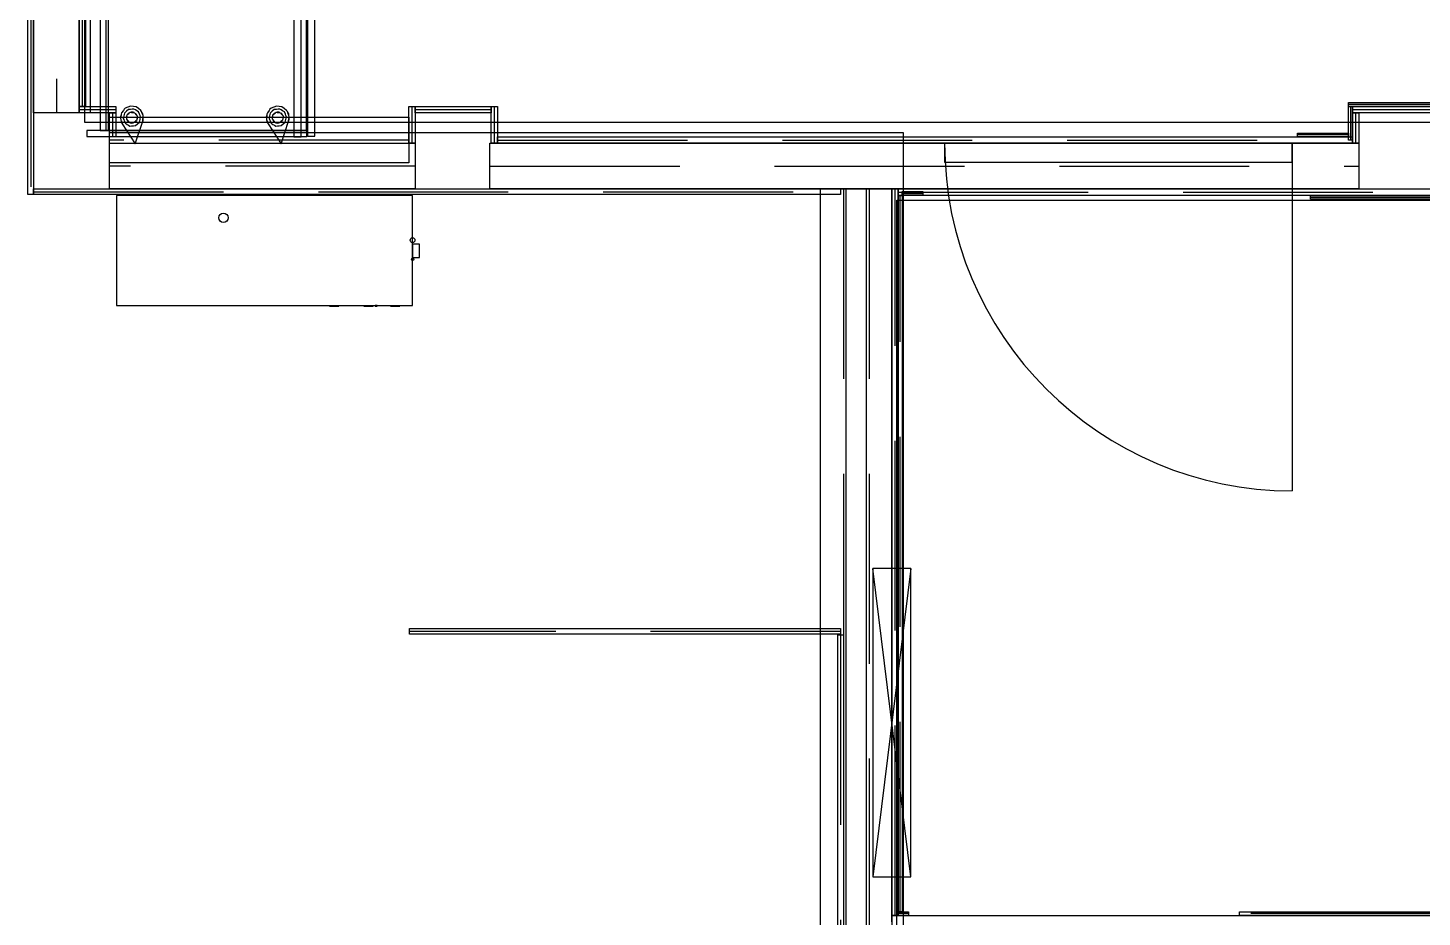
# Model space of a CAD drawing. Header units: millimetres. Extents: x -28.2 to 24.3, y -24.8 to 12.4.
# Drawn here: x -5.891 to -2.22, y -1.921 to 0.42 of the extents above; entities that cross this region are included whole.
import ezdxf

# ---------------------------------------------------------------- set-up
doc = ezdxf.new("R2010")
doc.units = ezdxf.units.MM
doc.linetypes.add('Dashed', pattern=[0.75, 0.5, -0.25])
for name, color, linetype in [('BUILDINGELEMENTPROXY', 8, 'Continuous'), ('EJE_MUROS', 8, 'Continuous'), ('FURNISHINGELEMENT', 8, 'Continuous'), ('LOSAS', 3, 'Continuous'), ('MUROS', 7, 'Continuous'), ('PUERTAS', 6, 'Continuous'), ('VENTANAS', 4, 'Continuous')]:
    doc.layers.add(name, color=color, linetype=linetype)

msp = doc.modelspace()

# ---------------------------------------------------------------- linework, layer by layer
at = {"layer": 'BUILDINGELEMENTPROXY'}
for p, q in [((-4.8781, -0.0211), (-5.6581, -0.0211)), ((-5.6581, -0.0211), (-5.6581, -0.3111)), ((-4.8781, -0.3111), (-4.8781, -0.0211)), ((-4.86, -0.1498), (-4.8781, -0.1498)), ((-4.8781, -0.1498), (-4.8781, -0.1848)), ((-4.86, -0.1848), (-4.86, -0.1498)), ((-4.8781, -0.1848), (-4.86, -0.1848)), ((-5.6581, -0.3111), (-4.8781, -0.3111)), ((-5.0871, -0.3131), (-5.0971, -0.3131)), ((-5.0971, -0.3131), (-5.0721, -0.3131)), ((-5.0821, -0.3131), (-5.0871, -0.3131)), ((-5.0721, -0.3131), (-5.0821, -0.3131)), ((-5.0065, -0.3131), (-5.0015, -0.3131)), ((-5.0015, -0.3131), (-5.0065, -0.3131)), ((-5.0015, -0.3131), (-4.9865, -0.3131)), ((-4.9865, -0.3131), (-5.0015, -0.3131)), ((-4.9865, -0.3131), (-4.9815, -0.3131)), ((-4.9815, -0.3131), (-4.9865, -0.3131)), ((-4.9715, -0.3111), (-4.9765, -0.3111)), ((-4.9765, -0.3111), (-4.9765, -0.3131)), ((-4.9765, -0.3131), (-4.9715, -0.3131)), ((-4.9715, -0.3131), (-4.9715, -0.3111)), ((-4.9312, -0.3131), (-4.9365, -0.3131)), ((-4.9365, -0.3131), (-4.9265, -0.3131)), ((-4.929, -0.3131), (-4.9312, -0.3131)), ((-4.9189, -0.3131), (-4.929, -0.3131)), ((-4.924, -0.3131), (-4.9274, -0.3131)), ((-4.9274, -0.3131), (-4.9206, -0.3131)), ((-4.9265, -0.3131), (-4.9215, -0.3131)), ((-4.9206, -0.3131), (-4.924, -0.3131)), ((-4.9215, -0.3131), (-4.9115, -0.3131)), ((-4.9168, -0.3131), (-4.9189, -0.3131)), ((-4.9115, -0.3131), (-4.9168, -0.3131))]:
    msp.add_line(p, q, dxfattribs=at)
for centre, radius in [((-5.3761, -0.0801), 0.0125), ((-4.8781, -0.1391), 0.00635), ((-4.8781, -0.1896), 0.0032)]:
    msp.add_circle(centre, radius, dxfattribs=at)
at = {"layer": 'EJE_MUROS', "linetype": 'Dashed'}
for p, q in [((-5.8837, 5.0009), (-5.8837, -0.0191)), ((-5.8162, 4.7859), (-5.8162, 0.1959)), ((-5.7477, 0.2129), (-5.7477, 4.7689)), ((-5.6592, 0.2044), (-5.7562, 0.2044)), ((-5.6677, 0.1329), (-5.6677, 0.1959)), ((-4.8797, 0.2129), (-4.8797, 0.1159)), ((-4.6712, 0.2044), (-4.8712, 0.2044)), ((-4.6627, 0.1159), (-4.6627, 0.2129)), ((-2.1592, 0.2179), (-2.4132, 0.2179)), ((-2.4082, 0.2129), (-2.4082, 0.1244)), ((-2.1862, 0.2044), (-2.4032, 0.2044)), ((-2.3947, 0.1959), (-2.3947, 0.1159)), ((-4.8882, 0.1244), (-5.6762, 0.1244)), ((-4.6542, 0.1244), (-2.4032, 0.1244)), ((-2.4132, 0.1379), (-2.5474, 0.1379)), ((-4.8712, 0.0559), (-5.6762, 0.0559)), ((-4.6747, 0.0559), (-2.3862, 0.0559)), ((-5.8762, -0.0116), (-3.7512, -0.0116)), ((-3.7437, -0.0041), (-3.7437, -4.1262)), ((-3.6762, -0.0041), (-3.6762, -4.1262)), ((-3.6077, -1.9171), (-3.6077, -0.0041)), ((-3.5992, -0.0126), (1.8008, -0.0126)), ((-3.5942, -1.9071), (-3.5942, -0.0211)), ((-3.5892, -0.0161), (-3.5346, -0.0161)), ((-2.514, -0.0261), (1.8108, -0.0261)), ((-3.7512, -1.1691), (-4.8862, -1.1691)), ((-3.7512, -1.1786), (-3.7512, -4.1265)), ((-3.5725, -1.9121), (-3.5992, -1.9121)), ((-2.1708, -1.9121), (-2.7004, -1.9121))]:
    msp.add_line(p, q, dxfattribs=at)
at = {"layer": 'FURNISHINGELEMENT'}
for p, q in [((-5.1912, 4.3451), (-5.1912, 0.1329)), ((-5.1712, 0.1329), (-5.1712, 4.3451)), ((-5.7012, 0.5174, 0.4713), (-5.7012, 0.1494, 0.4713)), ((-5.701, 0.5174, 2.7548), (-5.701, 0.1494, 2.7548)), ((-5.6862, 0.5175, 2.7383), (-5.6862, 0.1494, 2.7383)), ((-5.6792, 0.1494, 2.7383), (-5.6792, 0.5175, 2.7383)), ((-5.1572, 0.1494, 2.7548), (-5.1572, 0.5174, 2.7548)), ((-5.1572, 0.1494, 0.4713), (-5.1572, 0.5174, 0.4713)), ((-5.1548, 0.5324, 2.7538), (-5.1548, 0.1346, 2.7538)), ((-5.1548, 0.5324, 1.8527), (-5.1548, 0.1346, 1.8527)), ((-5.1358, 0.1346, 2.7538), (-5.1358, 0.5324, 2.7538)), ((-5.1358, 0.1346, 1.8527), (-5.1358, 0.5324, 1.8527)), ((-5.6457, 0.193, 0.4537), (-5.6471, 0.1848, 0.4536)), ((-5.6471, 0.1848, 0.4536), (-5.6457, 0.1891, 0.4548)), ((-5.6457, 0.1891, 0.4548), (-5.6471, 0.1818, 0.4548)), ((-5.6443, 0.1965, 0.4548), (-5.6457, 0.193, 0.4537)), ((-5.6395, 0.2022, 0.4548), (-5.6443, 0.1965, 0.4548)), ((-5.6385, 0.1885, 0.3268), (-5.6401, 0.1816, 0.3268)), ((-5.6376, 0.2056, 0.4536), (-5.6395, 0.2022, 0.4548)), ((-5.6369, 0.1955, 0.3268), (-5.6385, 0.1885, 0.3268)), ((-5.6347, 0.208, 0.4548), (-5.6376, 0.2056, 0.4536)), ((-5.6315, 0.2001, 0.3268), (-5.6369, 0.1955, 0.3268)), ((-5.6278, 0.2107, 0.4548), (-5.6347, 0.208, 0.4548)), ((-5.6315, 0.186, 0.3295), (-5.6316, 0.1826, 0.3291)), ((-5.6262, 0.2048, 0.3268), (-5.6315, 0.2001, 0.3268)), ((-5.6302, 0.1877, 0.3308), (-5.6315, 0.186, 0.3295)), ((-5.6307, 0.1831, 0.3268), (-5.6303, 0.1868, 0.3268)), ((-5.6307, 0.1831, 0.3308), (-5.6305, 0.1849, 0.3308)), ((-5.6305, 0.1849, 0.3308), (-5.6302, 0.1877, 0.3308)), ((-5.6303, 0.1868, 0.3268), (-5.6299, 0.1905, 0.3268)), ((-5.6299, 0.1905, 0.3268), (-5.6278, 0.1922, 0.3268)), ((-5.6267, 0.1946, 0.3293), (-5.6289, 0.1921, 0.3296)), ((-5.6289, 0.1921, 0.3296), (-5.6278, 0.1922, 0.3308)), ((-5.6208, 0.2134, 0.4548), (-5.6278, 0.2107, 0.4548)), ((-5.6278, 0.1922, 0.3268), (-5.6257, 0.194, 0.3268)), ((-5.6278, 0.1922, 0.3308), (-5.6257, 0.194, 0.3308)), ((-5.6235, 0.1957, 0.3308), (-5.6267, 0.1946, 0.3293)), ((-5.6209, 0.2053, 0.3268), (-5.6262, 0.2048, 0.3268)), ((-5.6257, 0.194, 0.3268), (-5.6235, 0.1957, 0.3268)), ((-5.6257, 0.194, 0.3308), (-5.6235, 0.1957, 0.3308)), ((-5.6235, 0.1957, 0.3268), (-5.6214, 0.1975, 0.3268)), ((-5.6214, 0.1975, 0.3268), (-5.6186, 0.1972, 0.3268)), ((-5.6164, 0.2057, 0.3268), (-5.6209, 0.2053, 0.3268)), ((-5.6134, 0.2124, 0.4548), (-5.6208, 0.2134, 0.4548)), ((-5.6171, 0.1981, 0.3297), (-5.62, 0.1978, 0.3297)), ((-5.62, 0.1978, 0.3297), (-5.6186, 0.1972, 0.3308)), ((-5.6186, 0.1972, 0.3268), (-5.6159, 0.197, 0.3268)), ((-5.6186, 0.1972, 0.3308), (-5.6159, 0.197, 0.3308)), ((-5.6143, 0.1978, 0.3298), (-5.6171, 0.1981, 0.3297)), ((-5.612, 0.2061, 0.3268), (-5.6164, 0.2057, 0.3268)), ((-5.6159, 0.197, 0.3268), (-5.6131, 0.1967, 0.3268)), ((-5.6159, 0.197, 0.3308), (-5.6131, 0.1967, 0.3308)), ((-5.6116, 0.197, 0.3296), (-5.6143, 0.1978, 0.3298)), ((-5.606, 0.2115, 0.4548), (-5.6134, 0.2124, 0.4548)), ((-5.6131, 0.1967, 0.3308), (-5.6116, 0.197, 0.3296)), ((-5.6131, 0.1967, 0.3268), (-5.6103, 0.1964, 0.3268)), ((-5.6082, 0.2038, 0.3268), (-5.612, 0.2061, 0.3268)), ((-5.6103, 0.1964, 0.3268), (-5.608, 0.1936, 0.3268)), ((-5.6066, 0.1935, 0.3295), (-5.6086, 0.1943, 0.3308)), ((-5.6086, 0.1943, 0.3308), (-5.6068, 0.1921, 0.3308)), ((-5.6044, 0.2015, 0.3268), (-5.6082, 0.2038, 0.3268)), ((-5.608, 0.1936, 0.3268), (-5.6056, 0.1907, 0.3268)), ((-5.6068, 0.1921, 0.3308), (-5.6056, 0.1907, 0.3308)), ((-5.6046, 0.1909, 0.3291), (-5.6066, 0.1935, 0.3295)), ((-5.6, 0.2071, 0.4548), (-5.606, 0.2115, 0.4548)), ((-5.6056, 0.1907, 0.3308), (-5.6046, 0.1909, 0.3291)), ((-5.6056, 0.1907, 0.3268), (-5.6033, 0.1879, 0.3268)), ((-5.5998, 0.1987, 0.3268), (-5.6044, 0.2015, 0.3268)), ((-5.6037, 0.1842, 0.3268), (-5.604, 0.1805, 0.3268)), ((-5.6037, 0.1842, 0.3308), (-5.6038, 0.1823, 0.3308)), ((-5.6033, 0.1879, 0.3268), (-5.6037, 0.1842, 0.3268)), ((-5.6027, 0.1846, 0.3291), (-5.6037, 0.1842, 0.3308)), ((-5.6029, 0.1813, 0.3295), (-5.6027, 0.1846, 0.3291)), ((-5.5939, 0.2026, 0.4548), (-5.6, 0.2071, 0.4548)), ((-5.597, 0.1922, 0.3268), (-5.5998, 0.1987, 0.3268)), ((-5.5956, 0.1889, 0.3268), (-5.597, 0.1922, 0.3268)), ((-5.5958, 0.1787, 0.3268), (-5.5942, 0.1857, 0.3268)), ((-5.5942, 0.1857, 0.3268), (-5.5956, 0.1889, 0.3268)), ((-5.5917, 0.1996, 0.4537), (-5.5939, 0.2026, 0.4548)), ((-5.5883, 0.192, 0.4536), (-5.5917, 0.1996, 0.4537)), ((-5.5877, 0.1891, 0.4548), (-5.5908, 0.1959, 0.4548)), ((-5.5908, 0.1959, 0.4548), (-5.5883, 0.192, 0.4536)), ((-5.5872, 0.1853, 0.4537), (-5.5877, 0.1891, 0.4548)), ((-5.5874, 0.1797, 0.4533), (-5.5872, 0.1853, 0.4537)), ((-5.2617, 0.193, 0.4537), (-5.2631, 0.1848, 0.4536)), ((-5.2631, 0.1848, 0.4536), (-5.2617, 0.1891, 0.4548)), ((-5.2617, 0.1891, 0.4548), (-5.2631, 0.1818, 0.4548)), ((-5.2603, 0.1965, 0.4548), (-5.2617, 0.193, 0.4537)), ((-5.2555, 0.2022, 0.4548), (-5.2603, 0.1965, 0.4548)), ((-5.2545, 0.1885, 0.3268), (-5.2561, 0.1816, 0.3268)), ((-5.2536, 0.2056, 0.4536), (-5.2555, 0.2022, 0.4548)), ((-5.2529, 0.1955, 0.3268), (-5.2545, 0.1885, 0.3268)), ((-5.2507, 0.208, 0.4548), (-5.2536, 0.2056, 0.4536)), ((-5.2475, 0.2001, 0.3268), (-5.2529, 0.1955, 0.3268)), ((-5.2438, 0.2107, 0.4548), (-5.2507, 0.208, 0.4548)), ((-5.2475, 0.186, 0.3295), (-5.2476, 0.1826, 0.3291)), ((-5.2422, 0.2048, 0.3268), (-5.2475, 0.2001, 0.3268)), ((-5.2462, 0.1877, 0.3308), (-5.2475, 0.186, 0.3295)), ((-5.2467, 0.1831, 0.3268), (-5.2463, 0.1868, 0.3268)), ((-5.2467, 0.1831, 0.3308), (-5.2465, 0.1849, 0.3308)), ((-5.2465, 0.1849, 0.3308), (-5.2462, 0.1877, 0.3308)), ((-5.2463, 0.1868, 0.3268), (-5.2459, 0.1905, 0.3268)), ((-5.2459, 0.1905, 0.3268), (-5.2438, 0.1922, 0.3268)), ((-5.2427, 0.1946, 0.3293), (-5.2449, 0.1921, 0.3296)), ((-5.2449, 0.1921, 0.3296), (-5.2438, 0.1922, 0.3308)), ((-5.2368, 0.2134, 0.4548), (-5.2438, 0.2107, 0.4548)), ((-5.2438, 0.1922, 0.3268), (-5.2417, 0.194, 0.3268)), ((-5.2438, 0.1922, 0.3308), (-5.2417, 0.194, 0.3308)), ((-5.2395, 0.1957, 0.3308), (-5.2427, 0.1946, 0.3293)), ((-5.2369, 0.2053, 0.3268), (-5.2422, 0.2048, 0.3268)), ((-5.2417, 0.194, 0.3268), (-5.2395, 0.1957, 0.3268)), ((-5.2417, 0.194, 0.3308), (-5.2395, 0.1957, 0.3308)), ((-5.2395, 0.1957, 0.3268), (-5.2374, 0.1975, 0.3268)), ((-5.2374, 0.1975, 0.3268), (-5.2346, 0.1972, 0.3268)), ((-5.2324, 0.2057, 0.3268), (-5.2369, 0.2053, 0.3268)), ((-5.2294, 0.2124, 0.4548), (-5.2368, 0.2134, 0.4548)), ((-5.2331, 0.1981, 0.3297), (-5.236, 0.1978, 0.3297)), ((-5.236, 0.1978, 0.3297), (-5.2346, 0.1972, 0.3308)), ((-5.2346, 0.1972, 0.3268), (-5.2319, 0.197, 0.3268)), ((-5.2346, 0.1972, 0.3308), (-5.2319, 0.197, 0.3308)), ((-5.2303, 0.1978, 0.3298), (-5.2331, 0.1981, 0.3297)), ((-5.228, 0.2061, 0.3268), (-5.2324, 0.2057, 0.3268)), ((-5.2319, 0.197, 0.3268), (-5.2291, 0.1967, 0.3268)), ((-5.2319, 0.197, 0.3308), (-5.2291, 0.1967, 0.3308)), ((-5.2276, 0.197, 0.3296), (-5.2303, 0.1978, 0.3298)), ((-5.222, 0.2115, 0.4548), (-5.2294, 0.2124, 0.4548)), ((-5.2291, 0.1967, 0.3308), (-5.2276, 0.197, 0.3296)), ((-5.2291, 0.1967, 0.3268), (-5.2263, 0.1964, 0.3268)), ((-5.2242, 0.2038, 0.3268), (-5.228, 0.2061, 0.3268)), ((-5.2263, 0.1964, 0.3268), (-5.224, 0.1936, 0.3268)), ((-5.2226, 0.1935, 0.3295), (-5.2246, 0.1943, 0.3308)), ((-5.2246, 0.1943, 0.3308), (-5.2228, 0.1921, 0.3308)), ((-5.2204, 0.2015, 0.3268), (-5.2242, 0.2038, 0.3268)), ((-5.224, 0.1936, 0.3268), (-5.2216, 0.1907, 0.3268)), ((-5.2228, 0.1921, 0.3308), (-5.2216, 0.1907, 0.3308)), ((-5.2206, 0.1909, 0.3291), (-5.2226, 0.1935, 0.3295)), ((-5.216, 0.2071, 0.4548), (-5.222, 0.2115, 0.4548)), ((-5.2216, 0.1907, 0.3308), (-5.2206, 0.1909, 0.3291)), ((-5.2216, 0.1907, 0.3268), (-5.2193, 0.1879, 0.3268)), ((-5.2158, 0.1987, 0.3268), (-5.2204, 0.2015, 0.3268)), ((-5.2197, 0.1842, 0.3268), (-5.22, 0.1805, 0.3268)), ((-5.2197, 0.1842, 0.3308), (-5.2198, 0.1823, 0.3308)), ((-5.2193, 0.1879, 0.3268), (-5.2197, 0.1842, 0.3268)), ((-5.2187, 0.1846, 0.3291), (-5.2197, 0.1842, 0.3308)), ((-5.2189, 0.1813, 0.3295), (-5.2187, 0.1846, 0.3291)), ((-5.2099, 0.2026, 0.4548), (-5.216, 0.2071, 0.4548)), ((-5.213, 0.1922, 0.3268), (-5.2158, 0.1987, 0.3268)), ((-5.2116, 0.1889, 0.3268), (-5.213, 0.1922, 0.3268)), ((-5.2118, 0.1787, 0.3268), (-5.2102, 0.1857, 0.3268)), ((-5.2102, 0.1857, 0.3268), (-5.2116, 0.1889, 0.3268)), ((-5.2077, 0.1996, 0.4537), (-5.2099, 0.2026, 0.4548)), ((-5.2043, 0.192, 0.4536), (-5.2077, 0.1996, 0.4537)), ((-5.2037, 0.1891, 0.4548), (-5.2068, 0.1959, 0.4548)), ((-5.2068, 0.1959, 0.4548), (-5.2043, 0.192, 0.4536)), ((-5.2032, 0.1853, 0.4537), (-5.2037, 0.1891, 0.4548)), ((-5.2034, 0.1797, 0.4533), (-5.2032, 0.1853, 0.4537)), ((-5.1562, 0.1494, 2.7548), (-5.7362, 0.1494, 2.7548)), ((-5.7362, 0.1494, 2.7548), (-5.7362, 0.1334, 2.7548)), ((-5.7012, 0.1494, 0.4713), (-5.1572, 0.1494, 0.4713)), ((-5.701, 0.1494, 2.7548), (-5.1572, 0.1494, 2.7548)), ((-5.6862, 0.1494, 2.7383), (-5.6792, 0.1494, 2.7383)), ((-5.6471, 0.1818, 0.4548), (-5.6466, 0.178, 0.4537)), ((-5.6466, 0.178, 0.4537), (-5.6451, 0.1726, 0.4533)), ((-5.6451, 0.1726, 0.4533), (-5.6425, 0.1676, 0.4537)), ((-5.6425, 0.1676, 0.4537), (-5.6448, 0.1747, 0.4548)), ((-5.6448, 0.1747, 0.4548), (-5.6425, 0.1676, 0.4548)), ((-5.6425, 0.1676, 0.4548), (-5.6086, 0.1142, 0.4548)), ((-5.6401, 0.1816, 0.3268), (-5.6387, 0.1783, 0.3268)), ((-5.6387, 0.1783, 0.3268), (-5.6373, 0.1751, 0.3268)), ((-5.6373, 0.1751, 0.3268), (-5.6345, 0.1685, 0.3268)), ((-5.6345, 0.1685, 0.3268), (-5.63, 0.1658, 0.3268)), ((-5.6316, 0.1826, 0.3291), (-5.6307, 0.1831, 0.3308)), ((-5.631, 0.1794, 0.3268), (-5.6307, 0.1831, 0.3268)), ((-5.6287, 0.1766, 0.3268), (-5.631, 0.1794, 0.3268)), ((-5.63, 0.1658, 0.3268), (-5.6261, 0.1635, 0.3268)), ((-5.6287, 0.1766, 0.3308), (-5.6297, 0.1764, 0.3291)), ((-5.6297, 0.1764, 0.3291), (-5.6277, 0.1737, 0.3295)), ((-5.6275, 0.1751, 0.3308), (-5.6287, 0.1766, 0.3308)), ((-5.6263, 0.1737, 0.3268), (-5.6287, 0.1766, 0.3268)), ((-5.6277, 0.1737, 0.3295), (-5.6257, 0.173, 0.3308)), ((-5.6257, 0.173, 0.3308), (-5.6275, 0.1751, 0.3308)), ((-5.624, 0.1708, 0.3268), (-5.6263, 0.1737, 0.3268)), ((-5.6261, 0.1635, 0.3268), (-5.6223, 0.1612, 0.3268)), ((-5.6212, 0.1706, 0.3268), (-5.624, 0.1708, 0.3268)), ((-5.6212, 0.1706, 0.3308), (-5.6227, 0.1702, 0.3296)), ((-5.6227, 0.1702, 0.3296), (-5.62, 0.1694, 0.3298)), ((-5.6223, 0.1612, 0.3268), (-5.6179, 0.1616, 0.3268)), ((-5.6185, 0.1703, 0.3308), (-5.6212, 0.1706, 0.3308)), ((-5.6185, 0.1703, 0.3268), (-5.6212, 0.1706, 0.3268)), ((-5.62, 0.1694, 0.3298), (-5.6173, 0.1691, 0.3297)), ((-5.6157, 0.17, 0.3308), (-5.6185, 0.1703, 0.3308)), ((-5.6157, 0.17, 0.3268), (-5.6185, 0.1703, 0.3268)), ((-5.6179, 0.1616, 0.3268), (-5.6134, 0.162, 0.3268)), ((-5.6173, 0.1691, 0.3297), (-5.6143, 0.1694, 0.3297)), ((-5.6143, 0.1694, 0.3297), (-5.6157, 0.17, 0.3308)), ((-5.6129, 0.1698, 0.3268), (-5.6157, 0.17, 0.3268)), ((-5.6134, 0.162, 0.3268), (-5.6081, 0.1625, 0.3268)), ((-5.6108, 0.1715, 0.3268), (-5.6129, 0.1698, 0.3268)), ((-5.6087, 0.1733, 0.3308), (-5.6108, 0.1715, 0.3308)), ((-5.6087, 0.1733, 0.3268), (-5.6108, 0.1715, 0.3268)), ((-5.6108, 0.1715, 0.3308), (-5.6076, 0.1727, 0.3293)), ((-5.6065, 0.1751, 0.3308), (-5.6087, 0.1733, 0.3308)), ((-5.6065, 0.1751, 0.3268), (-5.6087, 0.1733, 0.3268)), ((-5.6086, 0.1142, 0.4548), (-5.5887, 0.1742, 0.4548)), ((-5.6081, 0.1625, 0.3268), (-5.6028, 0.1671, 0.3268)), ((-5.6076, 0.1727, 0.3293), (-5.6054, 0.1752, 0.3296)), ((-5.6044, 0.1768, 0.3268), (-5.6065, 0.1751, 0.3268)), ((-5.6054, 0.1752, 0.3296), (-5.6065, 0.1751, 0.3308)), ((-5.604, 0.1805, 0.3268), (-5.6044, 0.1768, 0.3268)), ((-5.6038, 0.1823, 0.3308), (-5.6041, 0.1796, 0.3308)), ((-5.6041, 0.1796, 0.3308), (-5.6029, 0.1813, 0.3295)), ((-5.6028, 0.1671, 0.3268), (-5.5974, 0.1718, 0.3268)), ((-5.5974, 0.1718, 0.3268), (-5.5958, 0.1787, 0.3268)), ((-5.5887, 0.1742, 0.4548), (-5.5882, 0.1816, 0.4548)), ((-5.5882, 0.1816, 0.4548), (-5.5887, 0.1742, 0.4537)), ((-5.5887, 0.1742, 0.4537), (-5.5874, 0.1797, 0.4533)), ((-5.2631, 0.1818, 0.4548), (-5.2626, 0.178, 0.4537)), ((-5.2626, 0.178, 0.4537), (-5.2611, 0.1726, 0.4533)), ((-5.2611, 0.1726, 0.4533), (-5.2585, 0.1676, 0.4537)), ((-5.2585, 0.1676, 0.4537), (-5.2608, 0.1747, 0.4548)), ((-5.2608, 0.1747, 0.4548), (-5.2585, 0.1676, 0.4548)), ((-5.2585, 0.1676, 0.4548), (-5.2246, 0.1142, 0.4548)), ((-5.2561, 0.1816, 0.3268), (-5.2547, 0.1783, 0.3268)), ((-5.2547, 0.1783, 0.3268), (-5.2533, 0.1751, 0.3268)), ((-5.2533, 0.1751, 0.3268), (-5.2505, 0.1685, 0.3268)), ((-5.2505, 0.1685, 0.3268), (-5.246, 0.1658, 0.3268)), ((-5.2476, 0.1826, 0.3291), (-5.2467, 0.1831, 0.3308)), ((-5.247, 0.1794, 0.3268), (-5.2467, 0.1831, 0.3268)), ((-5.2447, 0.1766, 0.3268), (-5.247, 0.1794, 0.3268)), ((-5.246, 0.1658, 0.3268), (-5.2421, 0.1635, 0.3268)), ((-5.2447, 0.1766, 0.3308), (-5.2457, 0.1764, 0.3291)), ((-5.2457, 0.1764, 0.3291), (-5.2437, 0.1737, 0.3295)), ((-5.2435, 0.1751, 0.3308), (-5.2447, 0.1766, 0.3308)), ((-5.2423, 0.1737, 0.3268), (-5.2447, 0.1766, 0.3268)), ((-5.2437, 0.1737, 0.3295), (-5.2417, 0.173, 0.3308)), ((-5.2417, 0.173, 0.3308), (-5.2435, 0.1751, 0.3308)), ((-5.24, 0.1708, 0.3268), (-5.2423, 0.1737, 0.3268)), ((-5.2421, 0.1635, 0.3268), (-5.2383, 0.1612, 0.3268)), ((-5.2372, 0.1706, 0.3268), (-5.24, 0.1708, 0.3268)), ((-5.2372, 0.1706, 0.3308), (-5.2387, 0.1702, 0.3296)), ((-5.2387, 0.1702, 0.3296), (-5.236, 0.1694, 0.3298)), ((-5.2383, 0.1612, 0.3268), (-5.2339, 0.1616, 0.3268)), ((-5.2345, 0.1703, 0.3308), (-5.2372, 0.1706, 0.3308)), ((-5.2345, 0.1703, 0.3268), (-5.2372, 0.1706, 0.3268)), ((-5.236, 0.1694, 0.3298), (-5.2333, 0.1691, 0.3297)), ((-5.2317, 0.17, 0.3308), (-5.2345, 0.1703, 0.3308)), ((-5.2317, 0.17, 0.3268), (-5.2345, 0.1703, 0.3268)), ((-5.2339, 0.1616, 0.3268), (-5.2294, 0.162, 0.3268)), ((-5.2333, 0.1691, 0.3297), (-5.2303, 0.1694, 0.3297)), ((-5.2303, 0.1694, 0.3297), (-5.2317, 0.17, 0.3308)), ((-5.2289, 0.1698, 0.3268), (-5.2317, 0.17, 0.3268)), ((-5.2294, 0.162, 0.3268), (-5.2241, 0.1625, 0.3268)), ((-5.2268, 0.1715, 0.3268), (-5.2289, 0.1698, 0.3268)), ((-5.2247, 0.1733, 0.3308), (-5.2268, 0.1715, 0.3308)), ((-5.2247, 0.1733, 0.3268), (-5.2268, 0.1715, 0.3268)), ((-5.2268, 0.1715, 0.3308), (-5.2236, 0.1727, 0.3293)), ((-5.2225, 0.1751, 0.3308), (-5.2247, 0.1733, 0.3308)), ((-5.2225, 0.1751, 0.3268), (-5.2247, 0.1733, 0.3268)), ((-5.2246, 0.1142, 0.4548), (-5.2047, 0.1742, 0.4548)), ((-5.2241, 0.1625, 0.3268), (-5.2188, 0.1671, 0.3268)), ((-5.2236, 0.1727, 0.3293), (-5.2214, 0.1752, 0.3296)), ((-5.2204, 0.1768, 0.3268), (-5.2225, 0.1751, 0.3268)), ((-5.2214, 0.1752, 0.3296), (-5.2225, 0.1751, 0.3308)), ((-5.22, 0.1805, 0.3268), (-5.2204, 0.1768, 0.3268)), ((-5.2198, 0.1823, 0.3308), (-5.2201, 0.1796, 0.3308)), ((-5.2201, 0.1796, 0.3308), (-5.2189, 0.1813, 0.3295)), ((-5.2188, 0.1671, 0.3268), (-5.2134, 0.1718, 0.3268)), ((-5.2134, 0.1718, 0.3268), (-5.2118, 0.1787, 0.3268)), ((-5.2047, 0.1742, 0.4548), (-5.2042, 0.1816, 0.4548)), ((-5.2042, 0.1816, 0.4548), (-5.2047, 0.1742, 0.4537)), ((-5.2047, 0.1742, 0.4537), (-5.2034, 0.1797, 0.4533)), ((-5.1562, 0.1334, 2.7548), (-5.1562, 0.1494, 2.7548)), ((-5.7362, 0.1334, 2.7548), (-5.1562, 0.1334, 2.7548)), ((-5.1912, 0.1329), (-5.1712, 0.1329)), ((-5.1548, 0.1346, 2.7538), (-5.1358, 0.1346, 2.7538)), ((-5.1548, 0.1346, 1.8527), (-5.1358, 0.1346, 1.8527))]:
    msp.add_line(p, q, dxfattribs=at)
at = {"layer": 'LOSAS'}
for p, q in [((-5.7412, 0.1709), (-5.7412, 4.8509)), ((-5.7262, 0.1959), (-5.7262, 4.7859)), ((-5.6762, 0.1959), (-5.7262, 0.1959)), ((-5.6762, 0.1439), (-5.6762, 0.1959)), ((1.6388, 0.1709), (-5.7412, 0.1709)), ((-3.5856, 0.1439), (-5.6762, 0.1439)), ((-3.5856, -4.1262), (-3.5856, 0.1439)), ((-3.6032, -4.1091), (-3.6032, -0.0341)), ((-3.6032, -0.0341), (1.8038, -0.0341))]:
    msp.add_line(p, q, dxfattribs=at)
at = {"layer": 'MUROS'}
for p, q in [((-5.8912, -0.0191), (-5.8912, 5.0009)), ((-5.8762, 5.0009), (-5.8762, -0.0191)), ((-5.8762, 0.1959), (-5.8762, 4.7859)), ((-5.7562, 4.7859), (-5.7562, 0.1959)), ((-5.7562, 0.2129), (-5.7562, 4.7689)), ((-5.7392, 4.7689), (-5.7392, 0.2129)), ((-2.4132, 0.2129), (-2.4132, 0.2229)), ((-2.4132, 0.2229), (-2.1592, 0.2229)), ((-5.7562, 0.1959), (-5.8762, 0.1959)), ((-5.7392, 0.2129), (-5.7562, 0.2129)), ((-5.7562, 0.1959), (-5.7562, 0.2129)), ((-5.7562, 0.2129), (-5.6592, 0.2129)), ((-5.6592, 0.1959), (-5.7562, 0.1959)), ((-5.6762, 0.1329), (-5.6762, 0.1959)), ((-5.6762, 0.1959), (-5.6592, 0.1959)), ((-5.6762, 0.0644), (-5.6762, 0.1844)), ((-5.6762, 0.1844), (-4.8882, 0.1844)), ((-5.6592, 0.2129), (-5.6592, 0.1959)), ((-5.6592, 0.1959), (-5.6592, 0.1329)), ((-4.8882, 0.1159), (-4.8882, 0.2129)), ((-4.8882, 0.2129), (-4.8712, 0.2129)), ((-4.8882, 0.1844), (-4.8882, 0.0644)), ((-4.8712, 0.2129), (-4.8712, 0.1159)), ((-4.8712, 0.1959), (-4.8712, 0.2129)), ((-4.8712, 0.2129), (-4.6712, 0.2129)), ((-4.6712, 0.1959), (-4.8712, 0.1959)), ((-4.6712, 0.1159), (-4.6712, 0.2129)), ((-4.6712, 0.2129), (-4.6542, 0.2129)), ((-4.6712, 0.2129), (-4.6712, 0.1959)), ((-4.6542, 0.2129), (-4.6542, 0.1159)), ((-2.1592, 0.2129), (-2.4132, 0.2129)), ((-2.4132, 0.1244), (-2.4132, 0.2129)), ((-2.4132, 0.2129), (-2.4032, 0.2129)), ((-2.4032, 0.1959), (-2.4032, 0.2129)), ((-2.4032, 0.2129), (-2.1862, 0.2129)), ((-2.4032, 0.2129), (-2.4032, 0.1244)), ((-2.1862, 0.1959), (-2.4032, 0.1959)), ((-2.4032, 0.1159), (-2.4032, 0.1959)), ((-2.4032, 0.1959), (-2.3862, 0.1959)), ((-2.3862, 0.1959), (-2.3862, 0.1159)), ((-5.6592, 0.1329), (-5.6762, 0.1329)), ((-5.6762, -0.0041), (-5.6762, 0.1159)), ((-5.6762, 0.1159), (-4.8712, 0.1159)), ((-4.8712, 0.1159), (-4.8882, 0.1159)), ((-4.8712, 0.1159), (-4.8712, -0.0041)), ((-4.6747, 0.1159), (-2.3862, 0.1159)), ((-4.6747, -0.0041), (-4.6747, 0.1159)), ((-4.6542, 0.1159), (-4.6712, 0.1159)), ((-4.6542, 0.1329), (-2.4032, 0.1329)), ((-4.6542, 0.1159), (-4.6542, 0.1329)), ((-2.4032, 0.1159), (-4.6542, 0.1159)), ((-2.5474, 0.1329), (-2.5474, 0.1429)), ((-2.5474, 0.1429), (-2.4132, 0.1429)), ((-2.4132, 0.1329), (-2.5474, 0.1329)), ((-2.4132, 0.1429), (-2.4132, 0.1329)), ((-2.4032, 0.1244), (-2.4132, 0.1244)), ((-2.4032, 0.1329), (-2.4032, 0.1159)), ((-2.3862, 0.1159), (-2.4032, 0.1159)), ((-2.3862, 0.1159), (-2.3862, -0.0041)), ((-4.8882, 0.0644), (-5.6762, 0.0644)), ((-5.8762, -0.0191), (-5.8912, -0.0191)), ((-5.8762, -0.0041), (-3.7512, -0.0041)), ((-5.8762, -0.0191), (-5.8762, -0.0041)), ((-3.7512, -0.0191), (-5.8762, -0.0191)), ((-4.8712, -0.0041), (-5.6762, -0.0041)), ((-2.3862, -0.0041), (-4.6747, -0.0041)), ((-3.8037, -4.1262), (-3.8037, -0.0041)), ((-3.8037, -0.0041), (-3.6837, -0.0041)), ((-3.7512, -0.0041), (-3.7512, -0.0191)), ((-3.7362, -4.1262), (-3.7362, -0.0041)), ((-3.7362, -0.0041), (-3.6162, -0.0041)), ((-3.6837, -0.0041), (-3.6837, -4.1262)), ((-3.6162, -0.0041), (-3.6162, -4.1262)), ((-3.6162, -1.9171), (-3.6162, -0.0041)), ((-3.6162, -0.0041), (-3.5992, -0.0041)), ((-3.5992, -0.0041), (-3.5992, -1.9171)), ((-3.5992, -0.0041), (1.8008, -0.0041)), ((-3.5992, -0.0211), (-3.5992, -0.0041)), ((1.8008, -0.0211), (-3.5992, -0.0211)), ((-3.5992, -1.9071), (-3.5992, -0.0211)), ((-3.5992, -0.0211), (-3.5892, -0.0211)), ((-3.5892, -0.0111), (-3.5346, -0.0111)), ((-3.5892, -0.0211), (-3.5892, -0.0111)), ((-3.5892, -0.0211), (-3.5892, -1.9071)), ((-3.5346, -0.0211), (-3.5892, -0.0211)), ((-3.5346, -0.0111), (-3.5346, -0.0211)), ((-2.514, -0.0211), (1.8108, -0.0211)), ((-2.514, -0.0311), (-2.514, -0.0211)), ((1.8108, -0.0311), (-2.514, -0.0311)), ((-4.8862, -1.1766), (-4.8862, -1.1616)), ((-4.8862, -1.1616), (-3.7512, -1.1616)), ((-3.7512, -1.1616), (-3.7512, -1.1766)), ((-3.7512, -1.1766), (-4.8862, -1.1766)), ((-3.7587, -4.1265), (-3.7587, -1.1786)), ((-3.7587, -1.1786), (-3.7437, -1.1786)), ((-3.7437, -1.1786), (-3.7437, -4.1265)), ((-3.5992, -1.9171), (-3.5992, -1.9071)), ((-3.5992, -1.9071), (-3.5725, -1.9071)), ((-3.5892, -1.9071), (-3.5992, -1.9071)), ((-3.5725, -1.9071), (-3.5725, -1.9171)), ((-2.7004, -1.9171), (-2.7004, -1.9071)), ((-2.7004, -1.9071), (-2.1708, -1.9071)), ((-3.6162, -1.9341), (-3.6162, -1.9171)), ((-3.6162, -1.9171), (-2.1878, -1.9171)), ((-3.5992, -1.9171), (-3.6162, -1.9171)), ((-3.5725, -1.9171), (-3.5992, -1.9171)), ((-2.1708, -1.9171), (-2.7004, -1.9171))]:
    msp.add_line(p, q, dxfattribs=at)
at = {"layer": 'PUERTAS'}
for p, q in [((-2.5622, 0.1159), (-3.4772, 0.1159)), ((-3.4772, 0.1159), (-3.4772, 0.0659)), ((-2.5622, 0.1159), (-3.4772, 0.1159)), ((-3.4772, 0.1159), (-3.4772, 0.0659)), ((-2.5622, 0.1159), (-3.4772, 0.1159)), ((-3.4772, 0.1159), (-3.4772, 0.0659)), ((-2.5622, 0.0659), (-2.5622, 0.1159)), ((-2.5622, 0.1159), (-2.5622, -0.7991)), ((-2.5622, 0.0659), (-2.5622, 0.1159)), ((-2.5622, 0.1159), (-2.5622, -0.7991)), ((-2.5622, 0.0659), (-2.5622, 0.1159)), ((-2.5622, 0.1159), (-2.5622, -0.7991)), ((-3.4772, 0.0659), (-2.5622, 0.0659)), ((-3.4772, 0.0659), (-2.5622, 0.0659)), ((-3.4772, 0.0659), (-2.5622, 0.0659))]:
    msp.add_line(p, q, dxfattribs=at)
msp.add_arc((-2.5622, 0.1159), 0.915, 180, 270, dxfattribs=at)
msp.add_arc((-2.5622, 0.1159), 0.915, 180, 270, dxfattribs=at)
msp.add_arc((-2.5622, 0.1159), 0.915, 180, 270, dxfattribs=at)
at = {"layer": 'VENTANAS'}
for p, q in [((-3.5662, -1.0031), (-3.6662, -1.0031)), ((-3.6662, -1.0031), (-3.6662, -1.8151)), ((-3.5662, -1.8151), (-3.6662, -1.0031)), ((-3.5662, -1.0031), (-3.6662, -1.8151)), ((-3.5662, -1.0031), (-3.6662, -1.0031)), ((-3.6662, -1.0031), (-3.6662, -1.8151)), ((-3.5662, -1.8151), (-3.6662, -1.0031)), ((-3.5662, -1.0031), (-3.6662, -1.8151)), ((-3.5662, -1.0031), (-3.6662, -1.0031)), ((-3.6662, -1.0031), (-3.6662, -1.8151)), ((-3.5662, -1.8151), (-3.6662, -1.0031)), ((-3.5662, -1.0031), (-3.6662, -1.8151)), ((-3.5662, -1.0031), (-3.6662, -1.0031)), ((-3.6662, -1.0031), (-3.6662, -1.8151)), ((-3.5662, -1.8151), (-3.6662, -1.0031)), ((-3.5662, -1.0031), (-3.6662, -1.8151)), ((-3.5662, -1.0031), (-3.6662, -1.0031)), ((-3.6662, -1.0031), (-3.6662, -1.8151)), ((-3.5662, -1.8151), (-3.6662, -1.0031)), ((-3.5662, -1.0031), (-3.6662, -1.8151)), ((-3.5662, -1.0031), (-3.6662, -1.0031)), ((-3.6662, -1.0031), (-3.6662, -1.8151)), ((-3.5662, -1.8151), (-3.6662, -1.0031)), ((-3.5662, -1.0031), (-3.6662, -1.8151)), ((-3.5662, -1.0031), (-3.6662, -1.0031)), ((-3.6662, -1.0031), (-3.6662, -1.8151)), ((-3.5662, -1.8151), (-3.6662, -1.0031)), ((-3.5662, -1.0031), (-3.6662, -1.8151)), ((-3.5662, -1.0031), (-3.6662, -1.0031)), ((-3.6662, -1.0031), (-3.6662, -1.8151)), ((-3.5662, -1.8151), (-3.6662, -1.0031)), ((-3.5662, -1.0031), (-3.6662, -1.8151)), ((-3.5662, -1.0031), (-3.6662, -1.0031)), ((-3.6662, -1.0031), (-3.6662, -1.8151)), ((-3.5662, -1.8151), (-3.6662, -1.0031)), ((-3.5662, -1.0031), (-3.6662, -1.8151)), ((-3.5662, -1.0031), (-3.6662, -1.0031)), ((-3.6662, -1.0031), (-3.6662, -1.8151)), ((-3.5662, -1.8151), (-3.6662, -1.0031)), ((-3.5662, -1.0031), (-3.6662, -1.8151)), ((-3.5662, -1.8151), (-3.5662, -1.0031)), ((-3.5662, -1.8151), (-3.5662, -1.0031)), ((-3.5662, -1.8151), (-3.5662, -1.0031)), ((-3.5662, -1.8151), (-3.5662, -1.0031)), ((-3.5662, -1.8151), (-3.5662, -1.0031)), ((-3.5662, -1.8151), (-3.5662, -1.0031)), ((-3.5662, -1.8151), (-3.5662, -1.0031)), ((-3.5662, -1.8151), (-3.5662, -1.0031)), ((-3.5662, -1.8151), (-3.5662, -1.0031)), ((-3.5662, -1.8151), (-3.5662, -1.0031)), ((-3.6662, -1.8151), (-3.5662, -1.8151)), ((-3.6662, -1.8151), (-3.5662, -1.8151)), ((-3.6662, -1.8151), (-3.5662, -1.8151)), ((-3.6662, -1.8151), (-3.5662, -1.8151)), ((-3.6662, -1.8151), (-3.5662, -1.8151)), ((-3.6662, -1.8151), (-3.5662, -1.8151)), ((-3.6662, -1.8151), (-3.5662, -1.8151)), ((-3.6662, -1.8151), (-3.5662, -1.8151)), ((-3.6662, -1.8151), (-3.5662, -1.8151)), ((-3.6662, -1.8151), (-3.5662, -1.8151))]:
    msp.add_line(p, q, dxfattribs=at)

doc.saveas('drawing.dxf')
